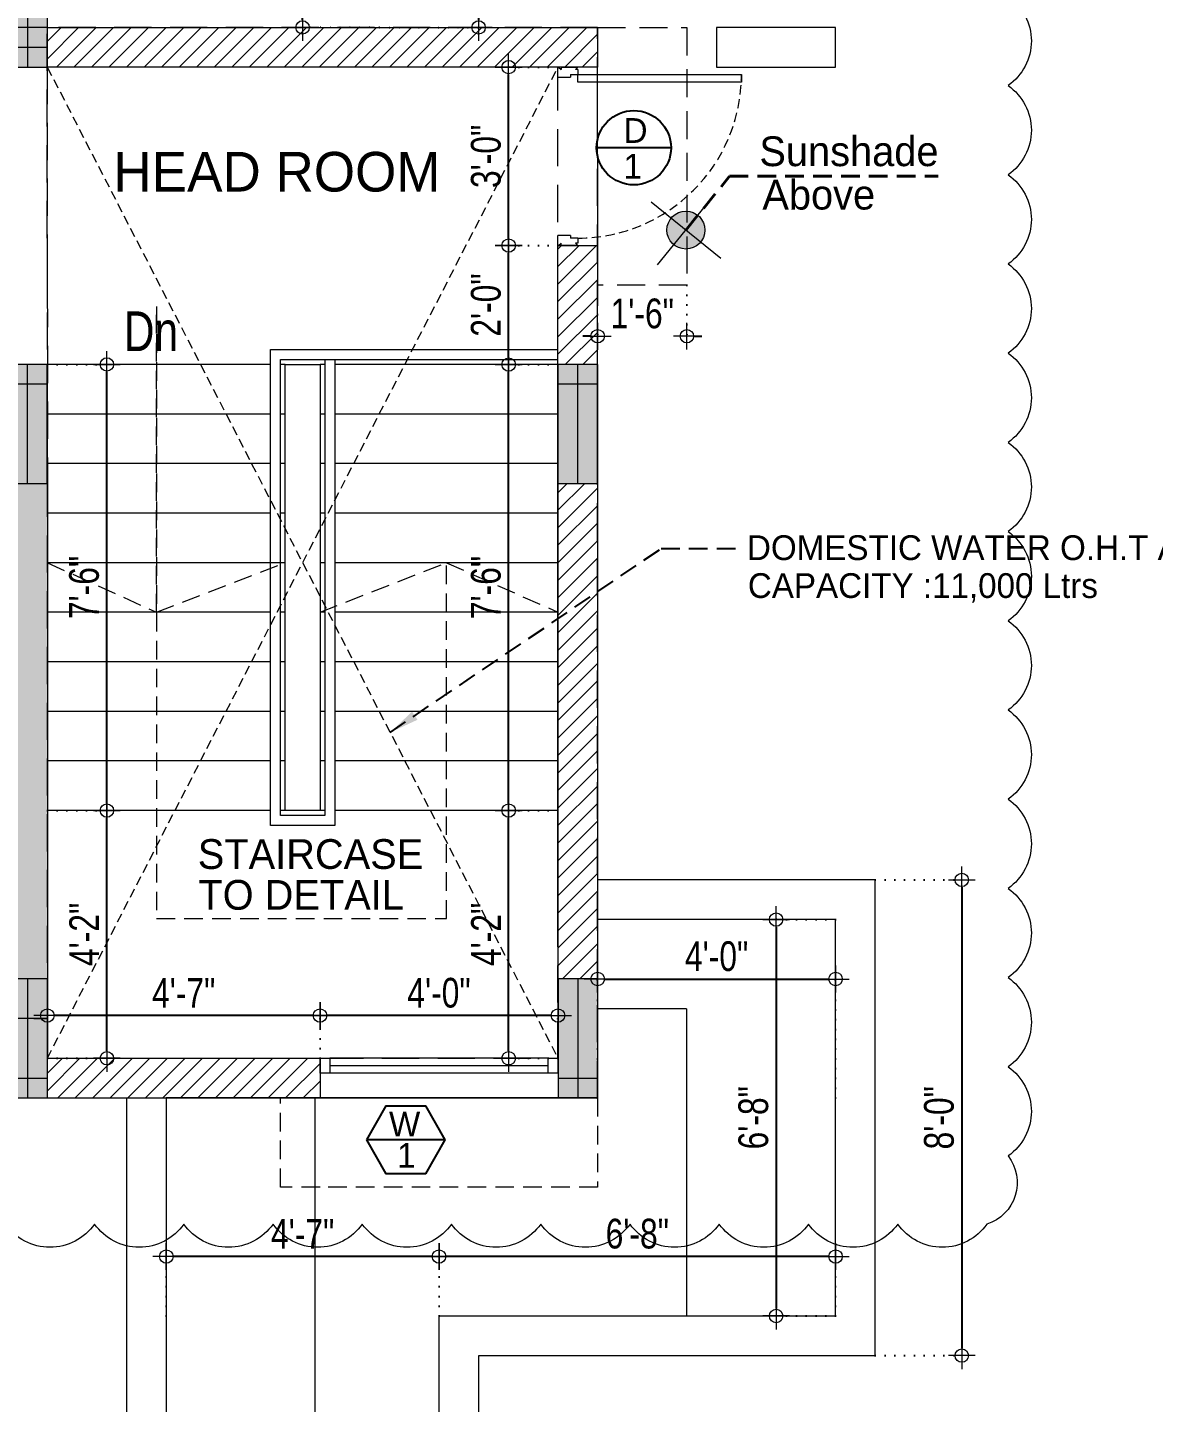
# Model space of a CAD drawing. Header units: inches. Extents: x 13 to 21264, y -72369 to -55.
# Drawn here: x 11326.5 to 11553.6, y -71959.1 to -71681.6 of the extents above; entities that cross this region are included whole.
import ezdxf

# ---------------------------------------------------------------- set-up
doc = ezdxf.new("R2010")
doc.units = ezdxf.units.IN
doc.header["$LTSCALE"] = 15
doc.header["$MEASUREMENT"] = 0
doc.header["$PDMODE"] = 34
for name, pattern in [('DASHED2', [0.375, 0.25, -0.125]), ('DOT2', [0.125, 0, -0.125]), ('HIDDEN', [0.375, 0.25, -0.125]), ('HIDDEN2', [0.1875, 0.125, -0.0625])]:
    doc.linetypes.add(name, pattern=pattern)
doc.layers.get('0').update_dxf_attribs({"linetype": 'CONTINUOUS', "lineweight": 13})
doc.layers.get('DEFPOINTS').update_dxf_attribs({"linetype": 'CONTINUOUS', "lineweight": 13})
for name, color, linetype in [('1', 8, 'CONTINUOUS'), ('2', 36, 'CONTINUOUS'), ('2P', 46, 'CONTINUOUS'), ('Railing', 233, 'CONTINUOUS')]:
    doc.layers.add(name, color=color, linetype=linetype)
for name, color, linetype, lineweight in [('1P', 252, 'CONTINUOUS', 13), ('A-Wall', 7, 'CONTINUOUS', 40), ('AR-COL-TYP', 2, 'CONTINUOUS', 13), ('AR-WALL', 7, 'CONTINUOUS', 13), ('COLUMN HATCH', 19, 'CONTINUOUS', 13), ('DOOR', 17, 'CONTINUOUS', 13), ('INNER DIM', 30, 'CONTINUOUS', 13), ('parapet wall', 4, 'CONTINUOUS', 13), ('RCC SLAB', 2, 'CONTINUOUS', 13), ('TEXT', 4, 'CONTINUOUS', 13), ('TYPICAL COL ELEVATION', 8, 'CONTINUOUS', 40), ('WIN', 152, 'CONTINUOUS', 13)]:
    doc.layers.add(name, color=color, linetype=linetype, lineweight=lineweight)
doc.layers.add('AR-WALL HATCH', color=7, linetype='CONTINUOUS', lineweight=9, true_color=0xfa0000)
doc.layers.add('REVISION - 2', color=7, linetype='CONTINUOUS', lineweight=13, true_color=0x1a6600)
doc.layers.add('BOXTEXT', color=232, linetype='CONTINUOUS', true_color=0xbd005e)
doc.styles.add('My Style', font='', dxfattribs={"width": 0.8})
doc.styles.add('RD', font='', dxfattribs={"width": 0.8})
doc.styles.add('rob', font='')
doc.styles.add('RS', font='', dxfattribs={"width": 0.8})
doc.styles.get('My Style').set_extended_font_data('Century Gothic')
doc.styles.get('RD').set_extended_font_data('Century Gothic')
doc.styles.get('rob').set_extended_font_data('Century Gothic')
doc.styles.get('RS').set_extended_font_data('Century Gothic')
doc.dimstyles.new('SECTION DIM', dxfattribs={"dimscale": 0.6, "dimtxt": 9, "dimasz": 2, "dimexe": 0, "dimexo": 0, "dimgap": 1, "dimtad": 1, "dimzin": 3, "dimdsep": 46, "dimlunit": 4, "dimtxsty": 'RS', "dimblk1": 'CUT', "dimblk2": 'CUT', "dimsah": 1, "dimcen": 0, "dimclrd": 251, "dimclre": 21, "dimclrt": 4, "dimadec": 0, "dimazin": 0, "dimtfac": 1, "dimtix": 1, "dimtofl": 0, "dimtmove": 2, "dimatfit": 3, "dimfxl": 0, "dimtolj": 1, "dimtzin": 3, "dimarcsym": 0})
doc.dimstyles.new('Working Dim', dxfattribs={"dimtxt": 8, "dimasz": 1, "dimexe": 0.18, "dimexo": 0.0625, "dimgap": 2, "dimtad": 1, "dimdec": 1, "dimzin": 3, "dimdsep": 46, "dimlunit": 4, "dimtxsty": 'My Style', "dimblk": 'CUT', "dimcen": 0.09, "dimclrd": 250, "dimclre": 21, "dimclrt": 30, "dimadec": 0, "dimazin": 3, "dimtfac": 0.75, "dimtdec": 1, "dimtix": 1, "dimtofl": 0, "dimtmove": 0, "dimatfit": 3, "dimfxl": 1, "dimtolj": 1, "dimtzin": 0, "dimarcsym": 0})
doc.dimstyles.new('WORKING DIM-altura', dxfattribs={"dimscale": 0, "dimtxt": 6, "dimasz": 1.5, "dimexe": 0, "dimexo": 0, "dimgap": 2, "dimtad": 1, "dimzin": 3, "dimdsep": 46, "dimlunit": 4, "dimtxsty": 'RS', "dimblk1": 'CUT-15', "dimblk2": 'CUT-15', "dimsah": 1, "dimcen": 0, "dimclrd": 49, "dimclre": 109, "dimclrt": 41, "dimadec": 0, "dimazin": 0, "dimtfac": 0.75, "dimtix": 1, "dimtofl": 0, "dimtmove": 2, "dimatfit": 2, "dimldrblk": 'CUT-15', "dimfxl": 1, "dimtolj": 1, "dimtzin": 3, "dimlwd": -1, "dimlwe": -1, "dimarcsym": 0})
pattern_1 = [(45, (16740.3535, -1712.1522), (-1.76776695, 1.76776695), [])]

# ---------------------------------------------------------------- blocks, each defined once
blk = doc.blocks.new('ty col')
at = {"layer": 'AR-COL-TYP'}
h = blk.add_hatch(color=250, dxfattribs=at)
h.dxf.hatch_style = 1
h.paths.add_polyline_path([(-4.02, -20), (3.98, -20), (3.98, 4), (-4.02, 4)])
at = {"layer": 'AR-COL-TYP', "color": 5}
for p, q in [((-0.02, 4, 0), (-0.02, -20, 0)), ((-4.02, -16, 0), (3.98, -16, 0))]:
    blk.add_line(p, q, dxfattribs=at)
at = {"layer": 'AR-COL-TYP', "elevation": 0}
blk.add_lwpolyline([(-4.02, -20), (3.98, -20), (3.98, 4), (-4.02, 4)], close=True, dxfattribs=at)
blk = doc.blocks.new('36-dp')
at = {"layer": 'DOOR', "color": 247}
for p, q in [((-36, 0.125), (-34, 0.125)), ((-36, 0), (-36, 0.125)), ((-36, 0), (-35.5, -0.5)), ((-34, -2.375), (-34, 0.125)), ((-2, 0.125), (-2, -2.375)), ((-2, 0.125), (0, 0.125)), ((0, 0), (-0.5, -0.5)), ((0, 0.125), (0, 0)), ((-36, -3.875), (-36, -0.5)), ((-36, -0.5), (-35.5, -0.5)), ((-34.5, -3.875), (-34.5, -2.375)), ((-34, -2.375), (-34.5, -2.375)), ((-1.5, -2.375), (-2, -2.375)), ((-1.5, -2.375), (-1.5, -3.875)), ((0, -0.5), (-0.5, -0.5)), ((0, -0.5), (0, -3.875)), ((-36, -3.875), (-35.5, -3.375)), ((-35.5, -3.875), (-35.5, -3.375)), ((-34.5, -3.875), (-35.5, -3.875)), ((-0.5, -3.875), (-1.5, -3.875)), ((0, -3.875), (-0.5, -3.375)), ((-0.5, -3.875), (-0.5, -3.375))]:
    blk.add_line(p, q, dxfattribs=at)
blk.add_lwpolyline([(-1.5, -3.875), (-1.5, -36.875), (-3, -36.875), (-3, -3.875)], close=True, dxfattribs=at)
at = {"layer": 'DOOR', "color": 247, "linetype": 'HIDDEN2'}
blk.add_arc((-1.5, -3.875), 33, 180, 270, dxfattribs=at)
blk = doc.blocks.new('*U21')
at = {"layer": 'WIN', "ltscale": 2}
for p, q in [((0, 0), (48, 0)), ((2, -5), (0, -5)), ((0, -5), (0, -8)), ((46, -5), (2, -5)), ((2, -8), (2, -5)), ((48, -5), (46, -5)), ((46, -5), (46, -8)), ((48, -8), (48, -5)), ((0, -8), (2, -8)), ((46, -6.5), (2, -6.5)), ((46, -8), (2, -8)), ((46, -8), (48, -8))]:
    blk.add_line(p, q, dxfattribs=at)
blk = doc.blocks.new('CUT')
at = {"layer": 'INNER DIM', "color": 9}
blk.add_line((0, 1.8), (0, -1.8), dxfattribs=at)
at = {"layer": 'INNER DIM', "color": 8}
blk.add_line((-1.8, 0), (1.8, 0), dxfattribs=at)
at = {"layer": 'INNER DIM', "color": 9}
blk.add_circle((0, 0), 0.9, dxfattribs=at)
blk = doc.blocks.new('*D736')
at = {"layer": 'DEFPOINTS', "color": 0, "transparency": 16777216}
for p in [(11397.49, -71497.64, 0.01), (11397.49, -71681.63, 0.01), (11417.49, -71681.63)]:
    blk.add_point(p, dxfattribs=at)
at = {"layer": 'INNER DIM', "color": 21, "linetype": 'DOT2', "lineweight": -2, "transparency": 16777216}
for p, q in [((11397.49, -71497.64), (11417.49, -71497.64)), ((11397.49, -71681.63), (11417.49, -71681.63))]:
    blk.add_line(p, q, dxfattribs=at)
at = {"layer": 'INNER DIM', "color": 251, "lineweight": -2, "transparency": 16777216}
blk.add_line((11417.49, -71499.14), (11417.49, -71680.13), dxfattribs=at)
at = {"layer": 'INNER DIM', "color": 251, "lineweight": -2, "transparency": 16777216, "xscale": 1.5, "yscale": 1.5, "zscale": 1.5}
for p, rotation in [((11417.49, -71497.64), 90), ((11417.49, -71681.63), 270)]:
    blk.add_blockref('CUT', p, dxfattribs=dict(at, rotation=rotation))
at = {"layer": 'INNER DIM', "color": 7, "lineweight": 0, "transparency": 16777216, "insert": (11412.91, -71589.64), "char_height": 6, "attachment_point": 5, "rotation": 90, "style": 'RS'}
blk.add_mtext('\\A1;15\'-4"', dxfattribs=at)
blk = doc.blocks.new('*D739')
at = {"layer": 'DEFPOINTS', "color": 0, "transparency": 16777216}
for p in [(11381.97, -71497.64), (11397.49, -71497.64), (11397.49, -71681.63)]:
    blk.add_point(p, dxfattribs=at)
at = {"layer": 'INNER DIM', "color": 21, "linetype": 'DOT2', "lineweight": -2, "transparency": 16777216}
for p, q in [((11397.49, -71497.64), (11381.97, -71497.64)), ((11397.49, -71681.63), (11381.97, -71681.63))]:
    blk.add_line(p, q, dxfattribs=at)
at = {"layer": 'INNER DIM', "color": 251, "lineweight": -2, "transparency": 16777216}
blk.add_line((11381.97, -71680.13), (11381.97, -71499.14), dxfattribs=at)
at = {"layer": 'INNER DIM', "color": 251, "lineweight": -2, "transparency": 16777216, "xscale": 1.5, "yscale": 1.5, "zscale": 1.5}
for p, rotation in [((11381.97, -71497.64), 90), ((11381.97, -71681.63), 270)]:
    blk.add_blockref('CUT', p, dxfattribs=dict(at, rotation=rotation))
at = {"layer": 'INNER DIM', "color": 7, "lineweight": 0, "transparency": 16777216, "insert": (11377.4, -71589.64), "char_height": 6, "attachment_point": 5, "rotation": 90, "style": 'RS'}
blk.add_mtext('\\A1;15\'-4"', dxfattribs=at)
blk = doc.blocks.new('*D742')
at = {"layer": 'DEFPOINTS', "color": 0, "transparency": 16777216}
for p in [(11330.5, -71839.64, 0.01), (11342.5, -71839.64), (11330.5, -71889.64, 0.01)]:
    blk.add_point(p, dxfattribs=at)
at = {"layer": 'INNER DIM', "color": 21, "linetype": 'DOT2', "lineweight": -2, "transparency": 16777216}
for p, q in [((11330.5, -71839.64), (11342.5, -71839.64)), ((11330.5, -71889.64), (11342.5, -71889.64))]:
    blk.add_line(p, q, dxfattribs=at)
at = {"layer": 'INNER DIM', "color": 251, "lineweight": -2, "transparency": 16777216}
blk.add_line((11342.5, -71888.14), (11342.5, -71841.14), dxfattribs=at)
at = {"layer": 'INNER DIM', "color": 251, "lineweight": -2, "transparency": 16777216, "xscale": 1.5, "yscale": 1.5, "zscale": 1.5}
for p, rotation in [((11342.5, -71839.64), 90), ((11342.5, -71889.64), 270)]:
    blk.add_blockref('CUT', p, dxfattribs=dict(at, rotation=rotation))
at = {"layer": 'INNER DIM', "color": 7, "lineweight": 0, "transparency": 16777216, "insert": (11337.93, -71864.64), "char_height": 6, "attachment_point": 5, "rotation": 90, "style": 'RS'}
blk.add_mtext('\\A1;4\'-2"', dxfattribs=at)
blk = doc.blocks.new('*D743')
at = {"layer": 'DEFPOINTS', "color": 0, "transparency": 16777216}
for p in [(11330.5, -71749.63, 0.02), (11342.5, -71749.63), (11330.5, -71839.64, 0.01)]:
    blk.add_point(p, dxfattribs=at)
at = {"layer": 'INNER DIM', "color": 21, "linetype": 'DOT2', "lineweight": -2, "transparency": 16777216}
for p, q in [((11330.5, -71749.63), (11342.5, -71749.63)), ((11330.5, -71839.64), (11342.5, -71839.64))]:
    blk.add_line(p, q, dxfattribs=at)
at = {"layer": 'INNER DIM', "color": 251, "lineweight": -2, "transparency": 16777216}
blk.add_line((11342.5, -71838.14), (11342.5, -71751.13), dxfattribs=at)
at = {"layer": 'INNER DIM', "color": 251, "lineweight": -2, "transparency": 16777216, "xscale": 1.5, "yscale": 1.5, "zscale": 1.5}
for p, rotation in [((11342.5, -71749.63), 90), ((11342.5, -71839.64), 270)]:
    blk.add_blockref('CUT', p, dxfattribs=dict(at, rotation=rotation))
at = {"layer": 'INNER DIM', "color": 7, "lineweight": 0, "transparency": 16777216, "insert": (11337.93, -71794.63), "char_height": 6, "attachment_point": 5, "rotation": 90, "style": 'RS'}
blk.add_mtext('\\A1;7\'-6"', dxfattribs=at)
blk = doc.blocks.new('*D744')
at = {"layer": 'DEFPOINTS', "color": 0, "transparency": 16777216}
for p in [(11423.55, -71839.64), (11433.5, -71839.64, 0.01), (11433.5, -71889.64, 0.01)]:
    blk.add_point(p, dxfattribs=at)
at = {"layer": 'INNER DIM', "color": 21, "linetype": 'DOT2', "lineweight": -2, "transparency": 16777216}
for p, q in [((11433.5, -71839.64), (11423.55, -71839.64)), ((11433.5, -71889.64), (11423.55, -71889.64))]:
    blk.add_line(p, q, dxfattribs=at)
at = {"layer": 'INNER DIM', "color": 251, "lineweight": -2, "transparency": 16777216}
blk.add_line((11423.55, -71888.14), (11423.55, -71841.14), dxfattribs=at)
at = {"layer": 'INNER DIM', "color": 251, "lineweight": -2, "transparency": 16777216, "xscale": 1.5, "yscale": 1.5, "zscale": 1.5}
for p, rotation in [((11423.55, -71839.64), 90), ((11423.55, -71889.64), 270)]:
    blk.add_blockref('CUT', p, dxfattribs=dict(at, rotation=rotation))
at = {"layer": 'INNER DIM', "color": 7, "lineweight": 0, "transparency": 16777216, "insert": (11418.98, -71864.64), "char_height": 6, "attachment_point": 5, "rotation": 90, "style": 'RS'}
blk.add_mtext('\\A1;4\'-2"', dxfattribs=at)
blk = doc.blocks.new('*D745')
at = {"layer": 'DEFPOINTS', "color": 0, "transparency": 16777216}
for p in [(11423.55, -71749.64), (11433.5, -71749.64, 0), (11433.5, -71839.64, 0.01)]:
    blk.add_point(p, dxfattribs=at)
at = {"layer": 'INNER DIM', "color": 21, "linetype": 'DOT2', "lineweight": -2, "transparency": 16777216}
for p, q in [((11433.5, -71749.64), (11423.55, -71749.64)), ((11433.5, -71839.64), (11423.55, -71839.64))]:
    blk.add_line(p, q, dxfattribs=at)
at = {"layer": 'INNER DIM', "color": 251, "lineweight": -2, "transparency": 16777216}
blk.add_line((11423.55, -71838.14), (11423.55, -71751.14), dxfattribs=at)
at = {"layer": 'INNER DIM', "color": 251, "lineweight": -2, "transparency": 16777216, "xscale": 1.5, "yscale": 1.5, "zscale": 1.5}
for p, rotation in [((11423.55, -71749.64), 90), ((11423.55, -71839.64), 270)]:
    blk.add_blockref('CUT', p, dxfattribs=dict(at, rotation=rotation))
at = {"layer": 'INNER DIM', "color": 7, "lineweight": 0, "transparency": 16777216, "insert": (11418.98, -71794.64), "char_height": 6, "attachment_point": 5, "rotation": 90, "style": 'RS'}
blk.add_mtext('\\A1;7\'-6"', dxfattribs=at)
blk = doc.blocks.new('*D746')
at = {"layer": 'DEFPOINTS', "color": 0, "transparency": 16777216}
for p in [(11423.55, -71725.64), (11433.5, -71725.64, 0.02), (11433.5, -71749.64, 0)]:
    blk.add_point(p, dxfattribs=at)
at = {"layer": 'INNER DIM', "color": 21, "linetype": 'DOT2', "lineweight": -2, "transparency": 16777216}
for p, q in [((11433.5, -71725.64), (11423.55, -71725.64)), ((11433.5, -71749.64), (11423.55, -71749.64))]:
    blk.add_line(p, q, dxfattribs=at)
at = {"layer": 'INNER DIM', "color": 251, "lineweight": -2, "transparency": 16777216}
blk.add_line((11423.55, -71748.14), (11423.55, -71727.14), dxfattribs=at)
at = {"layer": 'INNER DIM', "color": 251, "lineweight": -2, "transparency": 16777216, "xscale": 1.5, "yscale": 1.5, "zscale": 1.5}
for p, rotation in [((11423.55, -71725.64), 90), ((11423.55, -71749.64), 270)]:
    blk.add_blockref('CUT', p, dxfattribs=dict(at, rotation=rotation))
at = {"layer": 'INNER DIM', "color": 7, "lineweight": 0, "transparency": 16777216, "insert": (11418.98, -71737.64), "char_height": 6, "attachment_point": 5, "rotation": 90, "style": 'RS'}
blk.add_mtext('\\A1;2\'-0"', dxfattribs=at)
blk = doc.blocks.new('*D747')
at = {"layer": 'DEFPOINTS', "color": 0, "transparency": 16777216}
for p in [(11423.55, -71689.63), (11433.5, -71689.63, 0.01), (11433.5, -71725.64, 0.02)]:
    blk.add_point(p, dxfattribs=at)
at = {"layer": 'INNER DIM', "color": 21, "linetype": 'DOT2', "lineweight": -2, "transparency": 16777216}
for p, q in [((11433.5, -71689.63), (11423.55, -71689.63)), ((11433.5, -71725.64), (11423.55, -71725.64))]:
    blk.add_line(p, q, dxfattribs=at)
at = {"layer": 'INNER DIM', "color": 251, "lineweight": -2, "transparency": 16777216}
blk.add_line((11423.55, -71724.14), (11423.55, -71691.13), dxfattribs=at)
at = {"layer": 'INNER DIM', "color": 251, "lineweight": -2, "transparency": 16777216, "xscale": 1.5, "yscale": 1.5, "zscale": 1.5}
for p, rotation in [((11423.55, -71689.63), 90), ((11423.55, -71725.64), 270)]:
    blk.add_blockref('CUT', p, dxfattribs=dict(at, rotation=rotation))
at = {"layer": 'INNER DIM', "color": 7, "lineweight": 0, "transparency": 16777216, "insert": (11418.98, -71707.64), "char_height": 6, "attachment_point": 5, "rotation": 90, "style": 'RS'}
blk.add_mtext('\\A1;3\'-0"', dxfattribs=at)
blk = doc.blocks.new('*D748')
at = {"layer": 'DEFPOINTS', "color": 0, "transparency": 16777216}
for p in [(11385.5, -71881.02), (11385.5, -71889.64, 0.02), (11433.5, -71889.64)]:
    blk.add_point(p, dxfattribs=at)
at = {"layer": 'INNER DIM', "color": 21, "linetype": 'DOT2', "lineweight": -2, "transparency": 16777216}
for p, q in [((11385.5, -71889.64), (11385.5, -71881.02)), ((11433.5, -71889.64), (11433.5, -71881.02))]:
    blk.add_line(p, q, dxfattribs=at)
at = {"layer": 'INNER DIM', "color": 251, "lineweight": -2, "transparency": 16777216}
blk.add_line((11432, -71881.02), (11387, -71881.02), dxfattribs=at)
at = {"layer": 'INNER DIM', "color": 251, "lineweight": -2, "transparency": 16777216, "xscale": 1.5, "yscale": 1.5, "zscale": 1.5, "rotation": 180}
blk.add_blockref('CUT', (11385.5, -71881.02), dxfattribs=at)
at = {"layer": 'INNER DIM', "color": 251, "lineweight": -2, "transparency": 16777216, "xscale": 1.5, "yscale": 1.5, "zscale": 1.5}
blk.add_blockref('CUT', (11433.5, -71881.02), dxfattribs=at)
at = {"layer": 'INNER DIM', "color": 7, "lineweight": 0, "transparency": 16777216, "insert": (11409.5, -71876.45), "char_height": 6, "attachment_point": 5, "style": 'RS'}
blk.add_mtext('\\A1;4\'-0"', dxfattribs=at)
blk = doc.blocks.new('*D749')
at = {"layer": 'DEFPOINTS', "color": 0, "transparency": 16777216}
for p in [(11330.5, -71881.02), (11330.5, -71889.64), (11385.5, -71889.64, 0.02)]:
    blk.add_point(p, dxfattribs=at)
at = {"layer": 'INNER DIM', "color": 21, "linetype": 'DOT2', "lineweight": -2, "transparency": 16777216}
for p, q in [((11330.5, -71889.64), (11330.5, -71881.02)), ((11385.5, -71889.64), (11385.5, -71881.02))]:
    blk.add_line(p, q, dxfattribs=at)
at = {"layer": 'INNER DIM', "color": 251, "lineweight": -2, "transparency": 16777216}
blk.add_line((11384, -71881.02), (11332, -71881.02), dxfattribs=at)
at = {"layer": 'INNER DIM', "color": 251, "lineweight": -2, "transparency": 16777216, "xscale": 1.5, "yscale": 1.5, "zscale": 1.5, "rotation": 180}
blk.add_blockref('CUT', (11330.5, -71881.02), dxfattribs=at)
at = {"layer": 'INNER DIM', "color": 251, "lineweight": -2, "transparency": 16777216, "xscale": 1.5, "yscale": 1.5, "zscale": 1.5}
blk.add_blockref('CUT', (11385.5, -71881.02), dxfattribs=at)
at = {"layer": 'INNER DIM', "color": 7, "lineweight": 0, "transparency": 16777216, "insert": (11358, -71876.45), "char_height": 6, "attachment_point": 5, "style": 'RS'}
blk.add_mtext('\\A1;4\'-7"', dxfattribs=at)
blk = doc.blocks.new('*D750')
at = {"layer": 'DEFPOINTS', "color": 0, "transparency": 16777216}
for p in [(11489.5, -71873.64), (11441.5, -71897.63, 0.01), (11489.5, -71897.63, 0.01)]:
    blk.add_point(p, dxfattribs=at)
at = {"layer": 'INNER DIM', "color": 21, "linetype": 'DOT2', "lineweight": -2, "transparency": 16777216}
for p, q in [((11441.5, -71897.63), (11441.5, -71873.64)), ((11489.5, -71897.63), (11489.5, -71873.64))]:
    blk.add_line(p, q, dxfattribs=at)
at = {"layer": 'INNER DIM', "color": 251, "lineweight": -2, "transparency": 16777216}
blk.add_line((11443, -71873.64), (11488, -71873.64), dxfattribs=at)
at = {"layer": 'INNER DIM', "color": 251, "lineweight": -2, "transparency": 16777216, "xscale": 1.5, "yscale": 1.5, "zscale": 1.5, "rotation": 180}
blk.add_blockref('CUT', (11441.5, -71873.64), dxfattribs=at)
at = {"layer": 'INNER DIM', "color": 251, "lineweight": -2, "transparency": 16777216, "xscale": 1.5, "yscale": 1.5, "zscale": 1.5}
blk.add_blockref('CUT', (11489.5, -71873.64), dxfattribs=at)
at = {"layer": 'INNER DIM', "color": 7, "lineweight": 0, "transparency": 16777216, "insert": (11465.5, -71869.07), "char_height": 6, "attachment_point": 5, "style": 'RS'}
blk.add_mtext('\\A1;4\'-0"', dxfattribs=at)
blk = doc.blocks.new('*D751')
at = {"layer": 'DEFPOINTS', "color": 0, "transparency": 16777216}
for p in [(11489.5, -71861.64, 0.01), (11477.5, -71941.64), (11489.5, -71941.64, 0.01)]:
    blk.add_point(p, dxfattribs=at)
at = {"layer": 'INNER DIM', "color": 21, "linetype": 'DOT2', "lineweight": -2, "transparency": 16777216}
for p, q in [((11489.5, -71861.64), (11477.5, -71861.64)), ((11489.5, -71941.64), (11477.5, -71941.64))]:
    blk.add_line(p, q, dxfattribs=at)
at = {"layer": 'INNER DIM', "color": 251, "lineweight": -2, "transparency": 16777216}
blk.add_line((11477.5, -71863.14), (11477.5, -71940.14), dxfattribs=at)
at = {"layer": 'INNER DIM', "color": 251, "lineweight": -2, "transparency": 16777216, "xscale": 1.5, "yscale": 1.5, "zscale": 1.5}
for p, rotation in [((11477.5, -71861.64), 90), ((11477.5, -71941.64), 270)]:
    blk.add_blockref('CUT', p, dxfattribs=dict(at, rotation=rotation))
at = {"layer": 'INNER DIM', "color": 7, "lineweight": 0, "transparency": 16777216, "insert": (11472.93, -71901.64), "char_height": 6, "attachment_point": 5, "rotation": 90, "style": 'RS'}
blk.add_mtext('\\A1;6\'-8"', dxfattribs=at)
blk = doc.blocks.new('*D752')
at = {"layer": 'DEFPOINTS', "color": 0, "transparency": 16777216}
for p in [(11497.5, -71853.64, 0.01), (11497.5, -71949.64, 0.01), (11514.94, -71949.64)]:
    blk.add_point(p, dxfattribs=at)
at = {"layer": 'INNER DIM', "color": 21, "linetype": 'DOT2', "lineweight": -2, "transparency": 16777216}
for p, q in [((11497.5, -71853.64), (11514.94, -71853.64)), ((11497.5, -71949.64), (11514.94, -71949.64))]:
    blk.add_line(p, q, dxfattribs=at)
at = {"layer": 'INNER DIM', "color": 251, "lineweight": -2, "transparency": 16777216}
blk.add_line((11514.94, -71855.14), (11514.94, -71948.14), dxfattribs=at)
at = {"layer": 'INNER DIM', "color": 251, "lineweight": -2, "transparency": 16777216, "xscale": 1.5, "yscale": 1.5, "zscale": 1.5}
for p, rotation in [((11514.94, -71853.64), 90), ((11514.94, -71949.64), 270)]:
    blk.add_blockref('CUT', p, dxfattribs=dict(at, rotation=rotation))
at = {"layer": 'INNER DIM', "color": 7, "lineweight": 0, "transparency": 16777216, "insert": (11510.37, -71901.64), "char_height": 6, "attachment_point": 5, "rotation": 90, "style": 'RS'}
blk.add_mtext('\\A1;8\'-0"', dxfattribs=at)
blk = doc.blocks.new('*D765')
at = {"layer": 'DEFPOINTS', "color": 0, "transparency": 16777216}
for p in [(11441.5, -71733.65, 0.01), (11459.5, -71733.65, 0.01), (11459.5, -71743.94)]:
    blk.add_point(p, dxfattribs=at)
at = {"layer": 'INNER DIM', "color": 21, "linetype": 'DOT2', "lineweight": -2, "transparency": 16777216}
for p, q in [((11441.5, -71733.65), (11441.5, -71743.94)), ((11459.5, -71733.65), (11459.5, -71743.94))]:
    blk.add_line(p, q, dxfattribs=at)
at = {"layer": 'INNER DIM', "color": 251, "lineweight": -2, "transparency": 16777216}
for p, q in [((11440, -71743.94), (11438.5, -71743.94)), ((11461, -71743.94), (11462.5, -71743.94))]:
    blk.add_line(p, q, dxfattribs=at)
at = {"layer": 'INNER DIM', "color": 251, "lineweight": -2, "transparency": 16777216, "xscale": 1.5, "yscale": 1.5, "zscale": 1.5}
blk.add_blockref('CUT', (11441.5, -71743.94), dxfattribs=at)
at = {"layer": 'INNER DIM', "color": 251, "lineweight": -2, "transparency": 16777216, "xscale": 1.5, "yscale": 1.5, "zscale": 1.5, "rotation": 180}
blk.add_blockref('CUT', (11459.5, -71743.94), dxfattribs=at)
at = {"layer": 'INNER DIM', "color": 7, "lineweight": 0, "transparency": 16777216, "insert": (11450.5, -71739.37), "char_height": 6, "attachment_point": 5, "style": 'RS'}
blk.add_mtext('\\A1;1\'-6"', dxfattribs=at)
blk = doc.blocks.new('CUT-15')
h = blk.add_hatch(color=256)
h.dxf.hatch_style = 1
edge = h.paths.add_edge_path()
edge.add_arc((0, 0), 0.638, -180, 180)
for p, q in [((0, -1.509), (0, 1.509)), ((1.509, 0), (-1.509, 0))]:
    blk.add_line(p, q)
blk.add_circle((0, 0), 0.638)
blk = doc.blocks.new('*D611')
at = {"layer": 'DEFPOINTS', "color": 0, "transparency": 16777216}
for p in [(11409.5, -71929.64), (11409.5, -71941.64, 0), (11489.5, -71941.64, 0.01)]:
    blk.add_point(p, dxfattribs=at)
at = {"layer": 'INNER DIM', "color": 21, "linetype": 'DOT2', "lineweight": -2, "transparency": 16777216}
for p, q in [((11409.5, -71941.64), (11409.5, -71929.64)), ((11489.5, -71941.64), (11489.5, -71929.64))]:
    blk.add_line(p, q, dxfattribs=at)
at = {"layer": 'INNER DIM', "color": 251, "lineweight": -2, "transparency": 16777216}
blk.add_line((11488, -71929.64), (11411, -71929.64), dxfattribs=at)
at = {"layer": 'INNER DIM', "color": 251, "lineweight": -2, "transparency": 16777216, "xscale": 1.5, "yscale": 1.5, "zscale": 1.5, "rotation": 180}
blk.add_blockref('CUT', (11409.5, -71929.64), dxfattribs=at)
at = {"layer": 'INNER DIM', "color": 251, "lineweight": -2, "transparency": 16777216, "xscale": 1.5, "yscale": 1.5, "zscale": 1.5}
blk.add_blockref('CUT', (11489.5, -71929.64), dxfattribs=at)
at = {"layer": 'INNER DIM', "color": 7, "lineweight": 0, "transparency": 16777216, "insert": (11449.5, -71925.06), "char_height": 6, "attachment_point": 5, "style": 'RS'}
blk.add_mtext('\\A1;6\'-8"', dxfattribs=at)
blk = doc.blocks.new('*D612')
at = {"layer": 'DEFPOINTS', "color": 0, "transparency": 16777216}
for p in [(11354.5, -71929.64), (11354.5, -71941.64, 0.01), (11409.5, -71941.64, 0.01)]:
    blk.add_point(p, dxfattribs=at)
at = {"layer": 'INNER DIM', "color": 21, "linetype": 'DOT2', "lineweight": -2, "transparency": 16777216}
for p, q in [((11354.5, -71941.64), (11354.5, -71929.64)), ((11409.5, -71941.64), (11409.5, -71929.64))]:
    blk.add_line(p, q, dxfattribs=at)
at = {"layer": 'INNER DIM', "color": 251, "lineweight": -2, "transparency": 16777216}
blk.add_line((11408, -71929.64), (11356, -71929.64), dxfattribs=at)
at = {"layer": 'INNER DIM', "color": 251, "lineweight": -2, "transparency": 16777216, "xscale": 1.5, "yscale": 1.5, "zscale": 1.5, "rotation": 180}
blk.add_blockref('CUT', (11354.5, -71929.64), dxfattribs=at)
at = {"layer": 'INNER DIM', "color": 251, "lineweight": -2, "transparency": 16777216, "xscale": 1.5, "yscale": 1.5, "zscale": 1.5}
blk.add_blockref('CUT', (11409.5, -71929.64), dxfattribs=at)
at = {"layer": 'INNER DIM', "color": 7, "lineweight": 0, "transparency": 16777216, "insert": (11382, -71925.06), "char_height": 6, "attachment_point": 5, "style": 'RS'}
blk.add_mtext('\\A1;4\'-7"', dxfattribs=at)
blk = doc.blocks.new('A$C143F6AB8')
at = {"layer": 'BOXTEXT'}
blk.add_line((15.78, 7.22), (0, 7.22), dxfattribs=at)
blk.add_lwpolyline([(0, 7.22), (3.95, 14.05), (11.84, 14.05), (15.78, 7.22), (11.84, 0.38), (3.95, 0.38)], close=True, dxfattribs=at)
at = {"layer": 'BOXTEXT', "style": 'rob'}
for s, p in [('W', (4.49, 7.89)), ('1', (6.11, 1.56))]:
    blk.add_text(s, height=5, dxfattribs=at).set_placement(p)
blk = doc.blocks.new('D1...')
at = {"layer": 'BOXTEXT'}
blk.add_line((7.5, 0), (-7.5, 0), dxfattribs=at)
blk.add_circle((0, 0), 7.5, dxfattribs=at)
at = {"layer": 'BOXTEXT', "style": 'rob'}
for s, p in [('D', (-2.06, 0.98)), ('1', (-2.06, -6.24))]:
    blk.add_text(s, height=5, dxfattribs=at).set_placement(p)

msp = doc.modelspace()

# ---------------------------------------------------------------- hatches: boundary and pattern name
at = {"layer": 'AR-WALL HATCH', "lineweight": 0, "ltscale": 3}
h = msp.add_hatch(dxfattribs=at)
h.set_pattern_fill('ANSI31', color=256, scale=20)
h.set_pattern_definition(pattern_1)
h.paths.add_polyline_path([(11441.502, -71681.634), (11330.5, -71681.634), (11330.5, -71689.634), (11441.502, -71689.634)])
h.paths.add_polyline_path([(11330.501, -71649.634), (11322.501, -71649.634), (11322.5, -71665.634), (11330.5, -71665.634)])
h = msp.add_hatch(dxfattribs=at)
h.set_pattern_fill('ANSI31', color=256, scale=20)
h.set_pattern_definition(pattern_1)
h.paths.add_polyline_path([(11433.5, -71749.644), (11441.505, -71749.644), (11441.505, -71725.636), (11433.5, -71725.636)])
h = msp.add_hatch(dxfattribs=at)
h.set_pattern_fill('ANSI31', color=256, scale=20)
h.set_pattern_definition([(45, (18016.3536, -1712.1536), (-1.76776695, 1.76776695), [])])
h.paths.add_polyline_path([(11433.5, -71873.635), (11441.5, -71873.635), (11441.5, -71773.636), (11433.5, -71773.636)])
h.paths.add_polyline_path([(11330.5, -71897.635), (11385.5, -71897.635), (11385.5, -71889.635), (11330.5, -71889.635)])
at = {"layer": 'COLUMN HATCH', "lineweight": 0, "ltscale": 0.5}
h = msp.add_hatch(dxfattribs=at)
h.set_pattern_fill('AR-CONC', color=8, scale=0.3)
h.set_pattern_definition([(50, (19085.9803, -23624.0582), (2.15178055, -0.188256405), [0.225, -2.475]), (355, (19085.9803, -23624.0582), (-0.416254, 2.2565764), [0.18, -1.98]), (100.4514445, (19086.1596, -23624.074), (1.73552654, 2.06831997), [0.19122058, -2.10342634]), (46.1842, (19085.9803, -23623.4582), (3.20172399, -0.49655784), [0.3375, -3.7125]), (96.6356355, (19086.247, -23623.4996), (2.80398584, 2.9223558), [0.28683103, -3.15514128]), (351.184164, (19085.9803, -23623.4582), (2.80398584, 2.9223558), [0.27, -2.97]), (21, (19086.2803, -23623.6082), (1.790721156, -1.20785667), [0.225, -2.475]), (326, (19086.2803, -23623.6082), (0.729946, 2.17545014), [0.18, -1.98]), (71.4514447, (19086.4295, -23623.7089), (2.52066713, 0.96759346), [0.19122057, -2.10342634]), (37.5, (19085.9803, -23624.0582), (0.036479566, 0.998681561), [0, -1.956, 0, -2.01, 0, -1.9875]), (7.5, (19085.9803, -23624.0582), (0.789208612, 1.183235136), [0, -1.146, 0, -1.911, 0, -0.7575]), (327.5, (19085.3113, -23624.0582), (1.601467309, -0.067664615), [0, -0.75, 0, -2.34, 0, -3.105]), (317.5, (19085.0113, -23624.0582), (1.74955851, 0.300314947), [0, -0.975, 0, -1.554, 0, -2.205])])
h.paths.add_polyline_path([(11322.5, -71769.635), (11330.501, -71769.635), (11330.499, -71881.634), (11218.498, -71881.634), (11218.5, -71773.634), (11226.5, -71773.634), (11226.5, -71873.634), (11322.5, -71873.635)])

# ---------------------------------------------------------------- linework, layer by layer
at = {"layer": '1', "lineweight": 0}
for p, q in [((11386.5, -71748.635, -0.032), (11386.5, -71840.635, -0.032)), ((11388.5, -71748.635, -0.032), (11388.5, -71842.635, -0.032)), ((11385.5, -71749.643, -0.027), (11385.5, -71839.635, -0.032)), ((11385.5, -71749.643, -0.017), (11385.5, -71839.635, -0.017)), ((11433.5, -71759.635, -0.017), (11388.5, -71759.635, -0.032)), ((11433.5, -71769.635, -0.017), (11388.5, -71769.635, -0.032)), ((11386.5, -71779.635, -0.032), (11385.5, -71779.635, -0.032)), ((11433.5, -71779.635, -0.017), (11388.5, -71779.635, -0.032)), ((11386.5, -71789.635, -0.032), (11385.5, -71789.635, -0.032)), ((11433.5, -71789.635, -0.017), (11388.5, -71789.635, -0.032)), ((11386.5, -71799.635, -0.032), (11385.5, -71799.635, -0.032)), ((11433.5, -71799.635, -0.017), (11388.5, -71799.635, -0.032)), ((11386.5, -71809.635, -0.032), (11385.5, -71809.635, -0.032)), ((11433.5, -71809.635, -0.017), (11388.5, -71809.635, -0.032)), ((11386.5, -71819.635, -0.032), (11385.5, -71819.635, -0.032)), ((11433.5, -71819.635, -0.017), (11388.5, -71819.635, -0.032)), ((11386.5, -71829.635, -0.032), (11385.5, -71829.635, -0.032)), ((11433.5, -71829.635, -0.017), (11388.5, -71829.635, -0.032)), ((11433.5, -71839.635, -0.017), (11388.5, -71839.635, -0.033))]:
    msp.add_line(p, q, dxfattribs=at)
at = {"layer": '1', "linetype": 'HIDDEN', "lineweight": 0}
msp.add_line((11386.5, -71839.635, -0.032), (11377.5, -71839.635, -0.042), dxfattribs=at)
at = {"layer": '1', "lineweight": 0, "ltscale": 3}
for p, q in [((11459.436, -71879.637, -0.009), (11441.435, -71879.637, -0.009)), ((11459.436, -71879.637, -0.009), (11459.436, -71941.637, -0.009)), ((11384.436, -71897.636, -0.03), (11384.436, -71977.636, -0.014))]:
    msp.add_line(p, q, dxfattribs=at)
at = {"layer": '1', "linetype": 'HIDDEN', "lineweight": 0, "ltscale": 1.5, "elevation": -0.017}
msp.add_lwpolyline([(11441.499, -71681.636), (11459.499, -71681.636), (11459.499, -71725.635), (11459.499, -71733.635), (11441.5, -71733.635)], dxfattribs=at)
at = {"layer": '1', "linetype": 'HIDDEN', "lineweight": 0}
for points, elevation in [([(11352.5, -71799.636), (11352.5, -71737.904)], -0.029), ([(11352.5, -71737.904), (11352.5, -71861.453), (11411, -71861.453), (11411, -71789.636)], -0.029), ([(11330.5, -71789.636), (11352.5, -71799.636), (11378.5, -71789.636)], -0.017), ([(11385.5, -71799.636), (11411, -71789.636), (11433.5, -71799.636)], -0.032), ([(11441.5, -71897.634), (11441.5, -71915.634), (11385.499, -71915.634), (11377.499, -71915.634), (11377.499, -71897.634)], -0.022)]:
    msp.add_lwpolyline(points, dxfattribs=dict(at, elevation=elevation))
at = {"layer": '1P', "lineweight": 0}
msp.add_line((11378.5, -71839.635, -0.042), (11378.5, -71749.643, -0.038), dxfattribs=at)
at = {"layer": '2', "linetype": 'HIDDEN', "lineweight": 0, "ltscale": 2, "elevation": -0.022}
msp.add_lwpolyline([(11226.5, -71881.636), (11330.499, -71881.636), (11330.497, -71681.636), (11218.503, -71681.636), (11218.503, -71873.426)], dxfattribs=at)
at = {"layer": '2', "linetype": 'HIDDEN', "lineweight": 0, "ltscale": 2, "elevation": -0.025}
for points in [[(11322.5, -71897.638), (11441.5, -71897.638), (11441.5, -71681.642), (11322.497, -71681.637)], [(11330.499, -71889.638), (11433.5, -71889.638), (11433.5, -71689.641), (11330.497, -71689.638)]]:
    msp.add_lwpolyline(points, close=True, dxfattribs=at)
at = {"layer": '2', "linetype": 'HIDDEN', "lineweight": 0, "ltscale": 0.5}
for points, elevation in [([(11330.497, -71689.638), (11433.5, -71889.638)], -0.025), ([(11330.499, -71889.636), (11433.5, -71689.639)], -0.036)]:
    msp.add_lwpolyline(points, dxfattribs=dict(at, elevation=elevation))
at = {"layer": '2', "lineweight": 0, "ltscale": 3, "elevation": -0.005}
msp.add_lwpolyline([(11441.503, -71725.636), (11441.501, -71689.634)], dxfattribs=at)
at = {"layer": '2P', "lineweight": 0}
for p, q in [((11375.5, -71749.643, -0.036), (11330.5, -71749.637, -0.014)), ((11378.5, -71749.643, -0.038), (11377.5, -71749.643, -0.037)), ((11378.5, -71839.635, -0.017), (11378.5, -71749.643, -0.017)), ((11378.5, -71749.643, -0.017), (11385.5, -71749.643, -0.017)), ((11386.5, -71749.643, -0.027), (11385.5, -71749.643, -0.027)), ((11433.5, -71749.635, -0.017), (11388.5, -71749.643, -0.026)), ((11375.5, -71759.635, -0.042), (11330.5, -71759.635, -0.014)), ((11378.5, -71759.635, -0.042), (11377.5, -71759.635, -0.042)), ((11386.5, -71759.635, -0.032), (11385.5, -71759.635, -0.032)), ((11375.5, -71769.635, -0.042), (11330.5, -71769.635, -0.014)), ((11378.5, -71769.635, -0.042), (11377.5, -71769.635, -0.042)), ((11386.5, -71769.635, -0.032), (11385.5, -71769.635, -0.032)), ((11375.5, -71779.635, -0.042), (11330.5, -71779.635, -0.014)), ((11378.5, -71779.635, -0.042), (11377.5, -71779.635, -0.042)), ((11378.5, -71789.635, -0.042), (11330.5, -71789.635, -0.015)), ((11375.5, -71799.635, -0.042), (11330.5, -71799.635, -0.014)), ((11378.5, -71799.635, -0.042), (11377.5, -71799.635, -0.042)), ((11375.5, -71809.635, -0.042), (11330.5, -71809.635, -0.014)), ((11378.5, -71809.635, -0.042), (11377.5, -71809.635, -0.042)), ((11375.5, -71819.635, -0.042), (11330.5, -71819.635, -0.014)), ((11378.5, -71819.635, -0.042), (11377.5, -71819.635, -0.042)), ((11375.5, -71829.635, -0.042), (11330.5, -71829.635, -0.014)), ((11378.5, -71829.635, -0.042), (11377.5, -71829.635, -0.042)), ((11375.5, -71839.635, -0.042), (11330.5, -71839.635, -0.014)), ((11378.5, -71839.635, -0.042), (11377.5, -71839.635, -0.042)), ((11385.5, -71839.635, -0.017), (11378.5, -71839.635, -0.017))]:
    msp.add_line(p, q, dxfattribs=at)
at = {"layer": 'A-Wall', "lineweight": 0, "ltscale": 3, "elevation": -0.025}
msp.add_lwpolyline([(11433.5, -71749.644), (11433.5, -71725.636)], dxfattribs=at)
at = {"layer": 'AR-WALL', "lineweight": 0}
for p, q in [((11433.5, -71725.636, -0.007), (11441.503, -71725.636, -0.007)), ((11330.5, -71769.635, -0.014), (11330.5, -71749.637, -0.014)), ((11433.5, -71749.635, -0.017), (11433.5, -71861.635, -0.017)), ((11433.5, -71749.636, -0.025), (11433.5, -71873.635, -0.001)), ((11433.5, -71861.636, -0.025), (11433.5, -71749.644, -0.025)), ((11441.5, -71749.636, -0.017), (11441.5, -71853.635, -0.017)), ((11441.5, -71757.636, -0.025), (11441.5, -71873.635, -0.001)), ((11330.498, -71880.636, -0.009), (11330.498, -71889.635, -0.009)), ((11330.498, -71880.636, -0.017), (11330.498, -71889.636, -0.017)), ((11330.5, -71889.635, -0.009), (11385.5, -71889.635, -0.003)), ((11385.5, -71889.635, -0.011), (11385.5, -71897.635, -0.011)), ((11330.5, -71897.635, -0.009), (11385.5, -71897.635, -0.003))]:
    msp.add_line(p, q, dxfattribs=at)
for points, elevation in [([(11330.501, -71681.634), (11441.502, -71681.634), (11441.502, -71689.634), (11330.503, -71689.634)], -0.017), ([(11433.5, -71749.638), (11433.5, -71725.638)], -0.007), ([(11441.501, -71749.638), (11441.503, -71725.636)], -0.007)]:
    msp.add_lwpolyline(points, dxfattribs=dict(at, elevation=elevation))
at = {"layer": 'parapet wall', "lineweight": 0, "ltscale": 3}
for p, q in [((11497.501, -71853.637, -0.009), (11441.5, -71853.636, -0.009)), ((11497.501, -71949.636, -0.009), (11497.501, -71853.637, -0.009)), ((11489.501, -71861.637, -0.009), (11441.5, -71861.636, -0.009)), ((11441.5, -71861.636, -0.009), (11441.5, -71897.634, -0.009)), ((11489.501, -71941.636, -0.009), (11489.501, -71861.637, -0.009)), ((11441.5, -71897.634, -0.009), (11354.499, -71897.635, -0.009)), ((11354.499, -71897.635, -0.009), (11354.501, -72093.636, -0.009)), ((11409.501, -72093.637, -0.009), (11409.501, -71941.636, -0.009)), ((11409.501, -71941.636, -0.009), (11489.501, -71941.636, -0.009)), ((11417.501, -72093.636, -0.009), (11417.501, -71949.636, -0.009)), ((11417.501, -71949.636, -0.009), (11497.501, -71949.636, -0.009))]:
    msp.add_line(p, q, dxfattribs=at)
at = {"layer": 'parapet wall', "lineweight": 0, "ltscale": 3, "elevation": -0.009}
msp.add_lwpolyline([(11346.499, -71897.635), (11346.501, -72093.636), (11278.5, -72093.636), (10141.501, -72093.636), (10141.501, -71949.635), (10217.501, -71949.635), (10217.501, -71853.635), (10165.5, -71853.635), (10165.5, -71853.635), (10165.5, -71853.635), (10165.5, -71853.635)], dxfattribs=at)
at = {"layer": 'Railing', "lineweight": 0}
for p, q in [((11375.5, -71842.635, -0.042), (11375.5, -71746.635, -0.042)), ((11375.5, -71746.635, -0.044), (11433.5, -71746.635, 0.015)), ((11377.5, -71840.635, -0.042), (11377.5, -71748.635, -0.042)), ((11377.5, -71748.635, -0.044), (11433.5, -71748.635, 0.028)), ((11386.5, -71840.635, -0.032), (11377.5, -71840.635, -0.042)), ((11388.5, -71842.635, -0.031), (11375.5, -71842.635, -0.042))]:
    msp.add_line(p, q, dxfattribs=at)
at = {"layer": 'RCC SLAB', "lineweight": 0}
for p, q in [((11330.5, -71769.635, -0.014), (11330.5, -71882.642, -0.009)), ((11330.498, -71881.635, -0.009), (11226.5, -71881.635, -0.009))]:
    msp.add_line(p, q, dxfattribs=at)
at = {"layer": 'REVISION - 2', "color": 222, "lineweight": 0, "ltscale": 3, "true_color": 0xb8008a, "elevation": -0.017}
msp.add_lwpolyline([(11524.294, -71675.356, -0.5205671), (11524.294, -71693.356, -0.5205671), (11524.294, -71711.356, -0.5205671), (11524.294, -71729.356, -0.5205671), (11524.294, -71747.356, -0.5205671), (11524.294, -71765.356, -0.5205671), (11524.294, -71783.356, -0.5205671), (11524.294, -71801.356, -0.5205671), (11524.294, -71819.356, -0.5205671), (11524.294, -71837.356, -0.5205671), (11524.294, -71855.356, -0.5205671), (11524.294, -71873.356, -0.5205671), (11524.294, -71891.356, -0.5205671), (11524.294, -71909.356, -0.5205671), (11520.026, -71923.088, -0.5205671), (11502.026, -71923.088, -0.5205671), (11484.026, -71923.088, -0.5205671), (11466.026, -71923.088, -0.5205671), (11448.026, -71923.088, -0.5205671), (11430.026, -71923.088, -0.5205671), (11412.026, -71923.088, -0.5205671), (11394.026, -71923.088, -0.5205671), (11376.026, -71923.088, -0.5205671), (11358.026, -71923.088, -0.5205671), (11340.026, -71923.088, -0.5205671), (11322.026, -71923.088, -0.5205671)], format="xyb", dxfattribs=at)
at = {"layer": 'TYPICAL COL ELEVATION', "lineweight": 0, "ltscale": 3, "elevation": -0.009}
msp.add_lwpolyline([(11465.502, -71689.634), (11489.502, -71689.634), (11489.502, -71681.634), (11465.502, -71681.634)], close=True, dxfattribs=at)

# ---------------------------------------------------------------- block references
at = {"layer": 'AR-COL-TYP', "lineweight": 0}
for p in [(11326.523, -71669.629, -0.009), (11326.523, -71877.631, -0.009), (11437.523, -71877.631, -0.001)]:
    msp.add_blockref('ty col', p, dxfattribs=at)
at = {"layer": 'AR-COL-TYP', "lineweight": 0, "rotation": 180.0000000333466}
for p in [(11326.477, -71769.638, -0.001), (11437.477, -71769.64, -0.009)]:
    msp.add_blockref('ty col', p, dxfattribs=at)
at = {"layer": 'BOXTEXT', "lineweight": 0}
for name, p in [('D1...', (11448.797, -71705.897, -0.022)), ('A$C143F6AB8', (11394.921, -71913.302, -0.022))]:
    msp.add_blockref(name, p, dxfattribs=at)
at = {"layer": 'DOOR', "lineweight": 0, "xscale": 0.9999522030621439, "yscale": 0.9999522030621439, "zscale": 0.9999522030621439, "rotation": 90.00006467594771}
msp.add_blockref('36-dp', (11433.625, -71689.638, -0.007), dxfattribs=at)
at = {"layer": 'WIN', "lineweight": 0, "xscale": -1, "rotation": 180.0000019407474}
msp.add_blockref('*U21', (11385.5, -71897.635, -0.011), dxfattribs=at)

# ---------------------------------------------------------------- texts
at = {"layer": 'REVISION - 2', "color": 222, "lineweight": 0, "ltscale": 3, "true_color": 0xb8008a, "style": 'rob'}
for s, p in [('DOMESTIC WATER O.H.T ABOVE', (11471.619, -71789.101, -5027975.24)), ('CAPACITY :11,000 Ltrs', (11471.801, -71796.75, -0.03))]:
    msp.add_text(s, height=5, dxfattribs=at).set_placement(p)
at = {"layer": 'TEXT', "lineweight": 0, "style": 'rob'}
for s, p in [('Sunshade', (11474.121, -71709.609, -0.041)), ('Above', (11474.724, -71718.368, -0.041)), ('STAIRCASE', (11360.846, -71851.423, -0.017)), ('TO DETAIL', (11360.966, -71859.659, -0.02))]:
    msp.add_text(s, height=6, dxfattribs=at).set_placement(p)
msp.add_text('HEAD ROOM', height=8, rotation=359.9999, dxfattribs=at).set_placement((11343.83, -71714.737, -0.031))
at = {"layer": 'TEXT', "lineweight": 0, "style": 'RD', "width": 0.8}
msp.add_text('Dn', height=8.0003, dxfattribs=at).set_placement((11345.922, -71746.924, -0.015))

# ---------------------------------------------------------------- dimensions: what is measured, and where the dimension line sits
at = {"layer": 'INNER DIM', "lineweight": 0}
for base, p1, p2, picture, middle in [((11381.972, -71497.643, -0.009), (11397.485, -71681.634, -0.009), (11397.485, -71497.643, -0.009), '*D739', (11377.401, -71589.638, -0.009)), ((11417.485, -71681.634, -0.009), (11397.485, -71497.643, -0.004), (11397.485, -71681.634, -0.004), '*D736', (11412.914, -71589.638, -0.009)), ((11423.547, -71689.634, -0.009), (11433.5, -71725.636, 0.008), (11433.5, -71689.634, -0.004), '*D747', (11418.976, -71707.635, -0.009)), ((11423.547, -71725.636, -0.009), (11433.5, -71749.644, -0.011), (11433.5, -71725.636, 0.008), '*D746', (11418.976, -71737.64, -0.009)), ((11342.499, -71749.633, -0.009), (11330.499, -71839.635, 0.004), (11330.499, -71749.633, 0.012), '*D743', (11337.928, -71794.634, -0.009)), ((11423.547, -71749.644, -0.009), (11433.499, -71839.635, -0.004), (11433.5, -71749.644, -0.011), '*D745', (11418.976, -71794.64, -0.009)), ((11342.499, -71839.635, -0.009), (11330.499, -71889.635, 0.004), (11330.499, -71839.635, -0.001), '*D742', (11337.928, -71864.635, -0.009)), ((11423.547, -71839.635, -0.009), (11433.499, -71889.635, 0.002), (11433.499, -71839.635, -0.004), '*D744', (11418.976, -71864.635, -0.009)), ((11514.943, -71949.636, -0.009), (11497.5, -71853.637, 0.004), (11497.5, -71949.636, 0.004), '*D752', (11510.372, -71901.637, -0.009)), ((11477.5, -71941.636, -0.009), (11489.5, -71861.637, 0.004), (11489.5, -71941.636, 0.004), '*D751', (11472.929, -71901.636, -0.009))]:
    dim = msp.add_linear_dim(base=base, p1=p1, p2=p2, angle=90, dimstyle='SECTION DIM', override={"dimscale": 1, "dimtxt": 6, "dimasz": 1.5, "dimclrt": 7, "dimfxl": 2}, dxfattribs=at)
    dim.commit()
    dim.dimension.update_dxf_attribs({"geometry": picture, "text_midpoint": middle})
for base, p1, p2, picture, middle in [((11459.501, -71743.941, 0.007), (11441.502, -71733.645, 0.014), (11459.501, -71733.645, 0.014), '*D765', (11450.501, -71739.37, 0.007)), ((11489.5, -71873.637, -0.009), (11441.5, -71897.634, 0.004), (11489.5, -71897.634, 0.004), '*D750', (11465.5, -71869.065, -0.009)), ((11330.499, -71881.02, -0.009), (11385.499, -71889.635, 0.01), (11330.499, -71889.635, -0.009), '*D749', (11357.999, -71876.448, -0.009)), ((11385.499, -71881.02, -0.009), (11433.499, -71889.635, -0.009), (11385.499, -71889.635, 0.01), '*D748', (11409.499, -71876.448, -0.009)), ((11354.499, -71929.636, -0.009), (11409.5, -71941.636, 0.004), (11354.499, -71941.637, 0.004), '*D612', (11381.999, -71925.065, -0.009)), ((11409.501, -71929.636, -0.009), (11489.5, -71941.636, 0.004), (11409.501, -71941.636, -0.011), '*D611', (11449.5, -71925.065, -0.009))]:
    dim = msp.add_linear_dim(base=base, p1=p1, p2=p2, dimstyle='SECTION DIM', override={"dimscale": 1, "dimtxt": 6, "dimasz": 1.5, "dimclrt": 7, "dimfxl": 2}, dxfattribs=at)
    dim.commit()
    dim.dimension.update_dxf_attribs({"geometry": picture, "text_midpoint": middle})

# ---------------------------------------------------------------- leaders
at = {"linetype": 'DASHED2', "lineweight": 0}
msp.add_leader([(11399.653, -71823.878, -0.011), (11454.3, -71786.78, -0.011), (11470.897, -71786.78, -0.011)], dimstyle='Working Dim', override={"dimasz": 6, "dimtad": 0, "dimclrd": 8}, dxfattribs=at)
at = {"layer": 'A-Wall', "color": 1, "linetype": 'HIDDEN', "lineweight": 0}
msp.add_leader([(11459.303, -71722.512, -0.017), (11468.101, -71711.66, -0.017), (11510.215, -71711.66, -0.017)], dimstyle='WORKING DIM-altura', override={"dimscale": 1, "dimasz": 6, "dimtad": 0, "dimfxl": 0, "dimfxlon": 1, "dimarcsym": 2}, dxfattribs=at)

doc.saveas('drawing.dxf')
